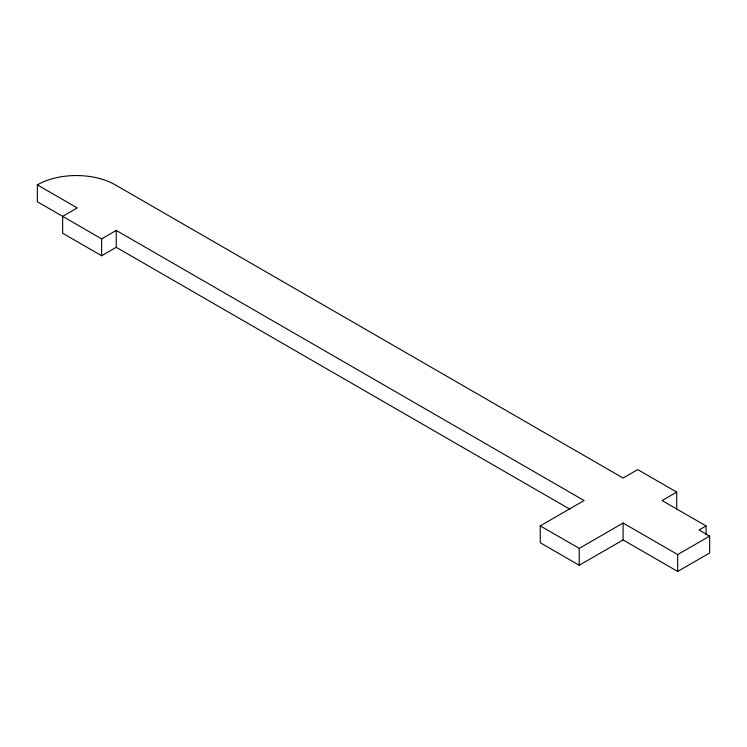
<?xml version="1.0" encoding="UTF-8"?>
<svg xmlns="http://www.w3.org/2000/svg" width="747" height="747" viewBox="0 0 747 747"><rect width="100%" height="100%" fill="white"/><g stroke="black" fill="none" stroke-linecap="round" stroke-linejoin="round"><path stroke-width="1.12" d="M676.707 508.987L676.707 492.105L637.714 469.592L623.101 478.033L115.327 184.873A55.138 31.832 0 0 0 37.35 184.873L37.35 201.755L101.629 238.872L116.252 230.431L584.107 500.546L540.249 525.869L540.249 542.752L579.233 565.255L623.101 539.932L677.678 571.446L709.65 552.995L709.65 536.113L699.043 529.987L706.064 525.935L706.064 534.936M37.35 184.873L77.258 207.918L62.636 216.359L62.636 233.241L101.629 255.754L116.252 247.313L569.961 509.258M540.249 525.869L579.233 548.373L623.101 523.049L677.678 554.563L709.65 536.113M676.707 492.105L662.085 500.546L706.064 525.935M677.678 554.563L677.678 571.446M623.101 523.049L623.101 539.932M579.233 548.373L579.233 565.255M116.252 230.431L116.252 247.313M101.629 238.872L101.629 255.754"/></g></svg>
